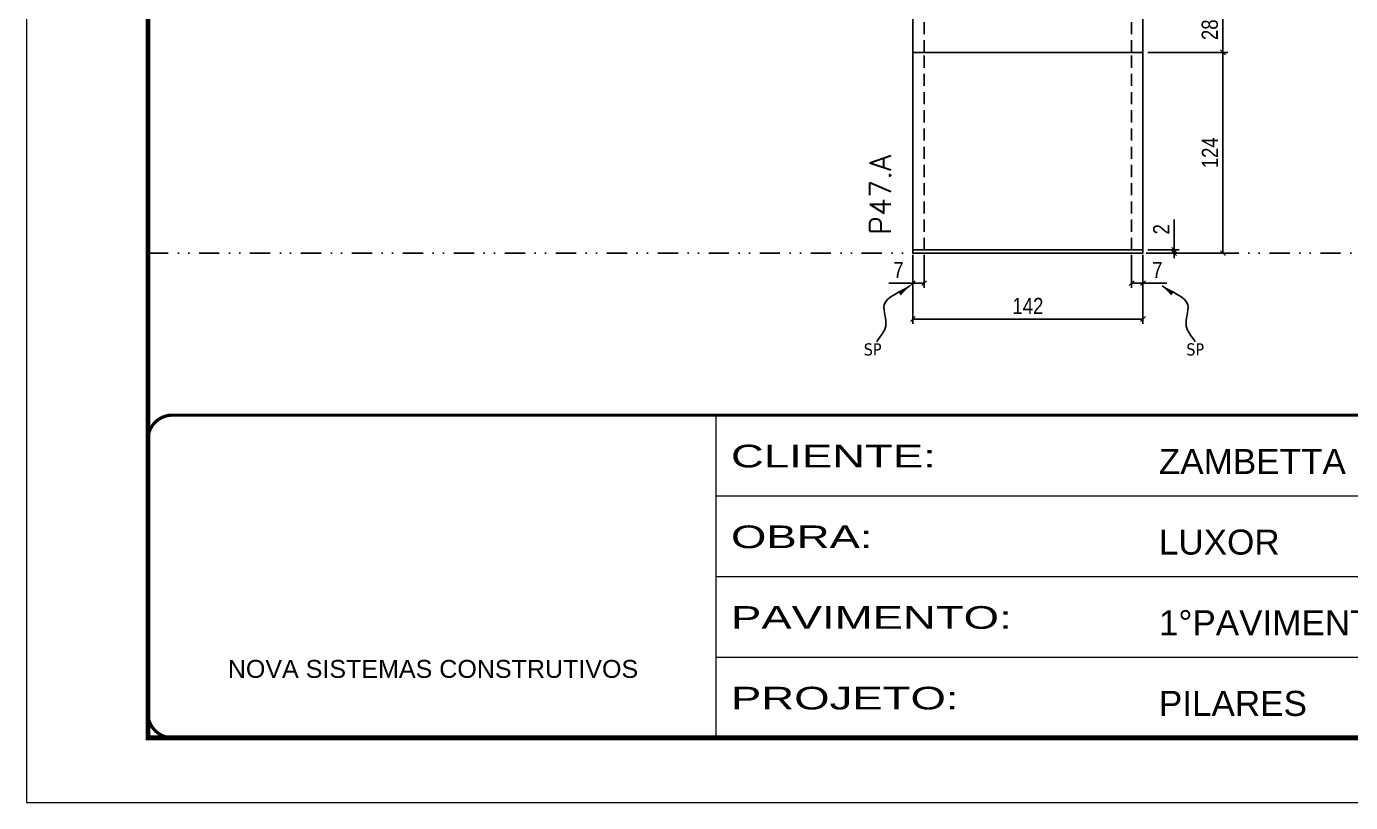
# Model space of a CAD drawing. Extents: x 14400 to 20667, y -21631 to 6985.
# Drawn here: x 19182 to 19999, y 192 to 671 of the extents above; entities that cross this region are included whole.
import ezdxf

# ---------------------------------------------------------------- set-up
doc = ezdxf.new("R2010")
doc.units = 0
for name, pattern in [('CONTINUO', [0]), ('DASHED', [0.75, 0.5, -0.25]), ('DIVIDE2', [0.625, 0.25, -0.125, 0, -0.125, 0, -0.125]), ('HIDDEN', [0.375, 0.25, -0.125])]:
    doc.linetypes.add(name, pattern=pattern)
for name, color, linetype in [('COTA', 241, 'Continuous'), ('Nível', 160, 'Continuous'), ('Painéis', 200, 'Continuous'), ('SARR_2.2x7', 40, 'Continuous'), ('texto', 7, 'Continuous')]:
    doc.layers.add(name, color=color, linetype=linetype)
for name, color, linetype, lineweight in [('Folhas', 255, 'Continuous', 9), ('SARRAFO DE PRESSAO', 251, 'DASHED', 9), ('Texto Seção', 7, 'Continuous', 15)]:
    doc.layers.add(name, color=color, linetype=linetype, lineweight=lineweight)
doc.styles.add('ARIAL', font='arial.ttf')
doc.styles.add('COTA TECNICA', font='techl___.ttf', dxfattribs={"height": 10})
doc.styles.add('COTA TECNICA-50', font='techl___.ttf', dxfattribs={"height": 10})
doc.styles.add('REGUA-120', font='ROMANS.shx', dxfattribs={"height": 15})
doc.styles.get("Standard").update_dxf_attribs({"font": 'arial.ttf'})
doc.styles.add('Tecnologia', font='')
doc.styles.get('Tecnologia').set_extended_font_data('Forgotten Futurist')
doc.dimstyles.new('COTA PAINEL-50', dxfattribs={"dimtxt": 10, "dimasz": 3, "dimexe": 3, "dimexo": 3, "dimgap": 3, "dimtad": 1, "dimdec": 1, "dimzin": 12, "dimdsep": 46, "dimtxsty": 'COTA TECNICA-50', "dimblk1": 'OBLIQUE', "dimblk2": 'OBLIQUE', "dimsah": 1, "dimcen": 0.9, "dimclrd": 4, "dimclre": 4, "dimclrt": 240, "dimadec": 1, "dimazin": 3, "dimtfac": 1, "dimtdec": 1, "dimtmove": 0, "dimatfit": 3, "dimfxl": 1, "dimtolj": 1, "dimtzin": 12, "dimarcsym": 0})
doc.dimstyles.new('PAINEL', dxfattribs={"dimtxt": 10, "dimasz": 3, "dimexe": 3, "dimexo": 3, "dimgap": 3, "dimtad": 1, "dimdec": 1, "dimzin": 12, "dimdsep": 46, "dimtxsty": 'COTA TECNICA', "dimblk1": 'OBLIQUE', "dimblk2": 'OBLIQUE', "dimsah": 1, "dimcen": 0.9, "dimclrd": 4, "dimclre": 4, "dimclrt": 240, "dimadec": 1, "dimazin": 3, "dimtfac": 1, "dimtdec": 1, "dimtmove": 0, "dimatfit": 3, "dimfxl": 1, "dimtolj": 1, "dimtzin": 12, "dimarcsym": 0})
doc.dimstyles.get("Standard").update_dxf_attribs({"dimtxt": 0.18, "dimasz": 0.18, "dimexe": 0.18, "dimexo": 0.0625, "dimgap": 0.09, "dimtad": 0, "dimtih": 1, "dimtoh": 1, "dimdec": 4, "dimzin": 0, "dimdsep": 46, "dimtxsty": 'Standard', "dimcen": 0.09, "dimadec": 0, "dimazin": 0, "dimtfac": 1, "dimtdec": 4, "dimtofl": 0, "dimtmove": 0, "dimatfit": 3, "dimfxl": 1, "dimtolj": 1, "dimtzin": 0, "dimarcsym": 0})

# ---------------------------------------------------------------- blocks, each defined once
blk = doc.blocks.new('9999999999')
at = {"color": 30, "linetype": 'CONTINUO'}
for p, q in [((98564.56, 34230.21), (98564.56, 34429.45)), ((98564.56, 34379.64), (99583.98, 34379.64)), ((98564.56, 34329.83), (99487.98, 34329.83)), ((98564.56, 34280.02), (99487.98, 34280.02))]:
    blk.add_line(p, q, dxfattribs=at)
at = {"color": 30, "linetype": 'CONTINUO', "const_width": 2}
blk.add_lwpolyline([(99583.98, 34230.21), (99583.98, 34414.45, 0.414214), (99568.98, 34429.45), (98228.98, 34429.45, 0.414214), (98213.98, 34414.45), (98213.98, 34245.21, 0.414214), (98228.98, 34230.21), (99583.98, 34230.21)], format="xyb", dxfattribs=at)
at = {"layer": 'Folhas'}
blk.add_lwpolyline([(98138.98, 34190.21), (99623.98, 34190.21), (99623.98, 35240.21), (98138.98, 35240.21)], close=True, dxfattribs=at)
at = {"layer": 'Folhas', "color": 30, "const_width": 3}
blk.add_lwpolyline([(98213.98, 34230.21), (99583.98, 34230.21), (99583.98, 35200.21), (98213.98, 35200.21)], close=True, dxfattribs=at)
at = {"color": 7, "linetype": 'Continuous', "ltscale": 5, "style": 'ARIAL'}
for s, height, p in [('ZAMBETTA', 15.483, (98837.68, 34393.13)), ('LUXOR', 15.483, (98837.68, 34343.32)), ('1°PAVIMENTO - 2°ETAPA', 15.4829, (98837.68, 34293.51)), ('NOVA SISTEMAS CONSTRUTIVOS', 11.0592, (98263.19, 34267.21)), ('PILARES', 15.483, (98837.68, 34243.7))]:
    blk.add_text(s, height=height, dxfattribs=at).set_placement(p)
at = {"layer": 'Folhas', "color": 7, "style": 'Tecnologia', "width": 1.5}
for s, p in [('CLIENTE:', (98573.65, 34397.17)), ('OBRA:', (98573.65, 34347.31)), ('PAVIMENTO:', (98573.65, 34297.5)), ('PROJETO:', (98573.65, 34247.69))]:
    blk.add_text(s, height=14, dxfattribs=at).set_placement(p)
blk = doc.blocks.new('_Oblique')
at = {"color": 0, "linetype": 'ByBlock', "lineweight": -2}
blk.add_line((-0.5, -0.5), (0.5, 0.5), dxfattribs=at)
blk = doc.blocks.new('*D1310')
at = {"layer": 'COTA', "color": 4, "lineweight": -2, "transparency": 16777216}
for p, q in [((19728.84, 530.13), (19728.84, 487.46)), ((19870.84, 530.13), (19870.84, 487.46)), ((19870.84, 490.46), (19728.84, 490.46))]:
    blk.add_line(p, q, dxfattribs=at)
at = {"layer": 'Defpoints', "color": 0, "transparency": 16777216}
for p in [(19728.84, 533.13), (19870.84, 533.13), (19728.84, 490.46)]:
    blk.add_point(p, dxfattribs=at)
at = {"layer": 'COTA', "color": 4, "lineweight": -2, "transparency": 16777216, "xscale": 3, "yscale": 3, "zscale": 3, "rotation": 180}
blk.add_blockref('_Oblique', (19728.84, 490.46), dxfattribs=at)
at = {"layer": 'COTA', "color": 4, "lineweight": -2, "transparency": 16777216, "xscale": 3, "yscale": 3, "zscale": 3}
blk.add_blockref('_Oblique', (19870.84, 490.46), dxfattribs=at)
at = {"layer": 'COTA', "color": 240, "transparency": 16777216, "insert": (19799.84, 498.53), "char_height": 10, "attachment_point": 5, "style": 'COTA TECNICA'}
blk.add_mtext('\\A1;142', dxfattribs=at)
blk = doc.blocks.new('*D1311')
at = {"layer": 'COTA', "color": 4, "lineweight": -2, "transparency": 16777216}
for p, q in [((19863.84, 530.13), (19863.84, 509.62)), ((19870.84, 528.13), (19870.84, 509.62)), ((19863.84, 512.62), (19870.84, 512.62)), ((19870.84, 512.62), (19885.57, 512.62))]:
    blk.add_line(p, q, dxfattribs=at)
at = {"layer": 'Defpoints', "color": 0, "transparency": 16777216}
for p in [(19863.84, 533.13), (19870.84, 531.13), (19870.84, 512.62)]:
    blk.add_point(p, dxfattribs=at)
at = {"layer": 'COTA', "color": 4, "lineweight": -2, "transparency": 16777216, "xscale": 3, "yscale": 3, "zscale": 3, "rotation": 180}
blk.add_blockref('_Oblique', (19863.84, 512.62), dxfattribs=at)
at = {"layer": 'COTA', "color": 4, "lineweight": -2, "transparency": 16777216, "xscale": 3, "yscale": 3, "zscale": 3}
blk.add_blockref('_Oblique', (19870.84, 512.62), dxfattribs=at)
at = {"layer": 'COTA', "color": 240, "transparency": 16777216, "insert": (19879.7, 520.7), "char_height": 10, "attachment_point": 5, "style": 'COTA TECNICA-50'}
blk.add_mtext('\\A1;7', dxfattribs=at)
blk = doc.blocks.new('*D1312')
at = {"layer": 'COTA', "color": 4, "lineweight": -2, "transparency": 16777216}
for p, q in [((19728.84, 528.13), (19728.84, 509.62)), ((19735.84, 530.13), (19735.84, 509.62)), ((19728.84, 512.62), (19714.11, 512.62)), ((19735.84, 512.62), (19728.84, 512.62))]:
    blk.add_line(p, q, dxfattribs=at)
at = {"layer": 'Defpoints', "color": 0, "transparency": 16777216}
for p in [(19728.84, 531.13), (19735.84, 533.13), (19728.84, 512.62)]:
    blk.add_point(p, dxfattribs=at)
at = {"layer": 'COTA', "color": 4, "lineweight": -2, "transparency": 16777216, "xscale": 3, "yscale": 3, "zscale": 3, "rotation": 180}
blk.add_blockref('_Oblique', (19728.84, 512.62), dxfattribs=at)
at = {"layer": 'COTA', "color": 4, "lineweight": -2, "transparency": 16777216, "xscale": 3, "yscale": 3, "zscale": 3}
blk.add_blockref('_Oblique', (19735.84, 512.62), dxfattribs=at)
at = {"layer": 'COTA', "color": 240, "transparency": 16777216, "insert": (19719.97, 520.7), "char_height": 10, "attachment_point": 5, "style": 'COTA TECNICA-50'}
blk.add_mtext('\\A1;7', dxfattribs=at)
blk = doc.blocks.new('*D1327')
at = {"layer": 'COTA', "color": 4, "linetype": 'ByBlock', "lineweight": -2, "transparency": 16777216}
for p, q in [((19873.84, 655.13), (19923.2, 655.13)), ((19920.2, 531.13), (19920.2, 655.13)), ((19873.84, 531.13), (19923.2, 531.13))]:
    blk.add_line(p, q, dxfattribs=at)
at = {"layer": 'Defpoints', "color": 0, "linetype": 'ByBlock', "transparency": 16777216}
for p in [(19870.84, 655.13), (19920.2, 655.13), (19870.84, 531.13)]:
    blk.add_point(p, dxfattribs=at)
at = {"layer": 'COTA', "color": 4, "linetype": 'ByBlock', "lineweight": -2, "transparency": 16777216, "xscale": 3, "yscale": 3, "zscale": 3}
for p, rotation in [((19920.2, 655.13), 90), ((19920.2, 531.13), 270)]:
    blk.add_blockref('_Oblique', p, dxfattribs=dict(at, rotation=rotation))
at = {"layer": 'COTA', "color": 240, "linetype": 'ByBlock', "transparency": 16777216, "insert": (19912.13, 593.13), "char_height": 10, "attachment_point": 5, "rotation": 90, "style": 'COTA TECNICA'}
blk.add_mtext('\\A1;124', dxfattribs=at)
blk = doc.blocks.new('*D1313')
at = {"layer": 'COTA', "color": 4, "lineweight": -2, "transparency": 16777216}
for p, q in [((19890.09, 533.13), (19890.09, 551.94)), ((19873.84, 533.13), (19893.09, 533.13)), ((19873.84, 531.13), (19893.09, 531.13)), ((19890.09, 531.13), (19890.09, 533.13)), ((19890.09, 531.13), (19890.09, 528.13))]:
    blk.add_line(p, q, dxfattribs=at)
at = {"layer": 'Defpoints', "color": 0, "transparency": 16777216}
for p in [(19870.84, 533.13), (19870.84, 531.13), (19890.09, 531.13)]:
    blk.add_point(p, dxfattribs=at)
at = {"layer": 'COTA', "color": 4, "lineweight": -2, "transparency": 16777216, "xscale": 3, "yscale": 3, "zscale": 3}
for p, rotation in [((19890.09, 533.13), 270), ((19890.09, 531.13), 90)]:
    blk.add_blockref('_Oblique', p, dxfattribs=dict(at, rotation=rotation))
at = {"layer": 'COTA', "color": 240, "transparency": 16777216, "insert": (19882.09, 545.88), "char_height": 10, "attachment_point": 5, "rotation": 90, "style": 'COTA TECNICA-50'}
blk.add_mtext('\\A1;2', dxfattribs=at)
blk = doc.blocks.new('*D1328')
at = {"layer": 'COTA', "color": 4, "linetype": 'ByBlock', "lineweight": -2, "transparency": 16777216}
for p, q in [((19873.84, 655.13), (19923.2, 655.13)), ((19920.2, 531.13), (19920.2, 655.13)), ((19873.84, 531.13), (19923.2, 531.13))]:
    blk.add_line(p, q, dxfattribs=at)
at = {"layer": 'Defpoints', "color": 0, "linetype": 'ByBlock', "transparency": 16777216}
for p in [(19870.84, 655.13), (19920.2, 655.13), (19870.84, 531.13)]:
    blk.add_point(p, dxfattribs=at)
at = {"layer": 'COTA', "color": 4, "linetype": 'ByBlock', "lineweight": -2, "transparency": 16777216, "xscale": 3, "yscale": 3, "zscale": 3}
for p, rotation in [((19920.2, 655.13), 90), ((19920.2, 531.13), 270)]:
    blk.add_blockref('_Oblique', p, dxfattribs=dict(at, rotation=rotation))
at = {"layer": 'COTA', "color": 240, "linetype": 'ByBlock', "transparency": 16777216, "insert": (19912.13, 593.13), "char_height": 10, "attachment_point": 5, "rotation": 90, "style": 'COTA TECNICA'}
blk.add_mtext('\\A1;124', dxfattribs=at)
blk = doc.blocks.new('*D1331')
at = {"layer": 'COTA', "color": 4, "lineweight": -2, "transparency": 16777216}
for p, q in [((19873.84, 683.13), (19923.2, 683.13)), ((19920.2, 655.13), (19920.2, 683.13)), ((19873.84, 655.13), (19923.2, 655.13))]:
    blk.add_line(p, q, dxfattribs=at)
at = {"layer": 'Defpoints', "color": 0, "transparency": 16777216}
for p in [(19870.84, 683.13), (19920.2, 683.13), (19870.84, 655.13)]:
    blk.add_point(p, dxfattribs=at)
at = {"layer": 'COTA', "color": 4, "lineweight": -2, "transparency": 16777216, "xscale": 3, "yscale": 3, "zscale": 3}
for p, rotation in [((19920.2, 683.13), 90), ((19920.2, 655.13), 270)]:
    blk.add_blockref('_Oblique', p, dxfattribs=dict(at, rotation=rotation))
at = {"layer": 'COTA', "color": 240, "transparency": 16777216, "insert": (19912.11, 669.13), "char_height": 10, "attachment_point": 5, "rotation": 90, "style": 'COTA TECNICA'}
blk.add_mtext('\\A1;28', dxfattribs=at)

msp = doc.modelspace()

# ---------------------------------------------------------------- linework, layer by layer
at = {"layer": 'Nível', "color": 4, "linetype": 'DIVIDE2', "ltscale": 50}
msp.add_line((19256.97, 531.13), (20626.97, 531.13), dxfattribs=at)
at = {"layer": 'Painéis'}
for p, q in [((19728.84, 831.13), (19728.84, 533.13)), ((19870.84, 533.13), (19870.84, 780.13)), ((19870.84, 655.13), (19728.84, 655.13)), ((19728.84, 533.13), (19870.84, 533.13))]:
    msp.add_line(p, q, dxfattribs=at)
msp.add_lwpolyline([(19870.84, 533.13), (19728.84, 533.13), (19728.84, 531.13), (19870.84, 531.13)], close=True, dxfattribs=at)
at = {"layer": 'SARR_2.2x7', "linetype": 'HIDDEN', "ltscale": 30}
for p, q in [((19735.84, 655.13), (19735.84, 683.13)), ((19863.84, 655.13), (19863.84, 683.13)), ((19735.84, 533.13), (19735.84, 655.13)), ((19863.84, 533.13), (19863.84, 655.13))]:
    msp.add_line(p, q, dxfattribs=at)

# ---------------------------------------------------------------- block references
at = {"layer": 'SARRAFO DE PRESSAO', "color": 6, "linetype": 'ByBlock'}
msp.add_blockref('9999999999', (-78957.01, -33998.35), dxfattribs=at)

# ---------------------------------------------------------------- texts
at = {"layer": 'texto', "color": 0, "char_height": 7.5, "attachment_point": 5}
for insert in [(19704.06, 471.64), (19903.08, 471.64)]:
    msp.add_mtext('{\\fTahoma|b0|i0|c0|p34;\\C4;SP}', dxfattribs=dict(at, insert=insert))
at = {"layer": 'Texto Seção', "insert": (19715.37, 542.39), "char_height": 13, "width": 285.3299, "attachment_point": 7, "rotation": 90, "style": 'REGUA-120'}
msp.add_mtext('P47.A', dxfattribs=at)

# ---------------------------------------------------------------- dimensions: what is measured, and where the dimension line sits
at = {"layer": 'COTA'}
for base, p1, p2, angle, dimstyle, picture, middle in [((19920.2, 683.13), (19870.84, 655.13), (19870.84, 683.13), 90, 'PAINEL', '*D1331', (19912.11, 669.13)), ((19728.84, 512.62), (19735.84, 533.13), (19728.84, 531.13), 180, 'COTA PAINEL-50', '*D1312', (19719.97, 520.7))]:
    dim = msp.add_linear_dim(base=base, p1=p1, p2=p2, angle=angle, dimstyle=dimstyle, dxfattribs=at)
    dim.commit()
    dim.dimension.update_dxf_attribs({"geometry": picture, "text_midpoint": middle})
at = {"layer": 'COTA', "linetype": 'ByBlock'}
for picture in ['*D1327', '*D1328']:
    dim = msp.add_aligned_dim(p1=(19870.84, 531.13), p2=(19870.84, 655.13), distance=-49.37, dimstyle='PAINEL', dxfattribs=at)
    dim.commit()
    dim.dimension.update_dxf_attribs({"geometry": picture, "text_midpoint": (19912.13, 593.13)})
at = {"layer": 'COTA'}
dim = msp.add_linear_dim(base=(19890.09, 531.13), p1=(19870.84, 533.13), p2=(19870.84, 531.13), angle=90, dimstyle='COTA PAINEL-50', dxfattribs=at)
dim.commit()
dim.dimension.update_dxf_attribs({"geometry": '*D1313', "text_midpoint": (19890.09, 545.88), "dimtype": 160})
dim = msp.add_linear_dim(base=(19728.84, 490.46), p1=(19870.84, 533.13), p2=(19728.84, 533.13), angle=180, dimstyle='PAINEL', override={"dimarcsym": 2}, dxfattribs=at)
dim.commit()
dim.dimension.update_dxf_attribs({"geometry": '*D1310', "text_midpoint": (19799.84, 498.53)})
dim = msp.add_linear_dim(base=(19870.84, 512.62), p1=(19863.84, 533.13), p2=(19870.84, 531.13), dimstyle='COTA PAINEL-50', dxfattribs=at)
dim.commit()
dim.dimension.update_dxf_attribs({"geometry": '*D1311', "text_midpoint": (19879.7, 520.7)})

# ---------------------------------------------------------------- leaders
at = {"layer": 'COTA', "path_type": 1}
for points in [[(19727.01, 510.95), (19711.22, 499.12), (19712.15, 486.11), (19706.59, 476.33)], [(19882.67, 510.95), (19898.45, 499.12), (19897.53, 486.11), (19903.08, 476.33)]]:
    msp.add_leader(points, dimstyle='Standard', override={"dimasz": 8}, dxfattribs=at)

doc.saveas('drawing.dxf')
